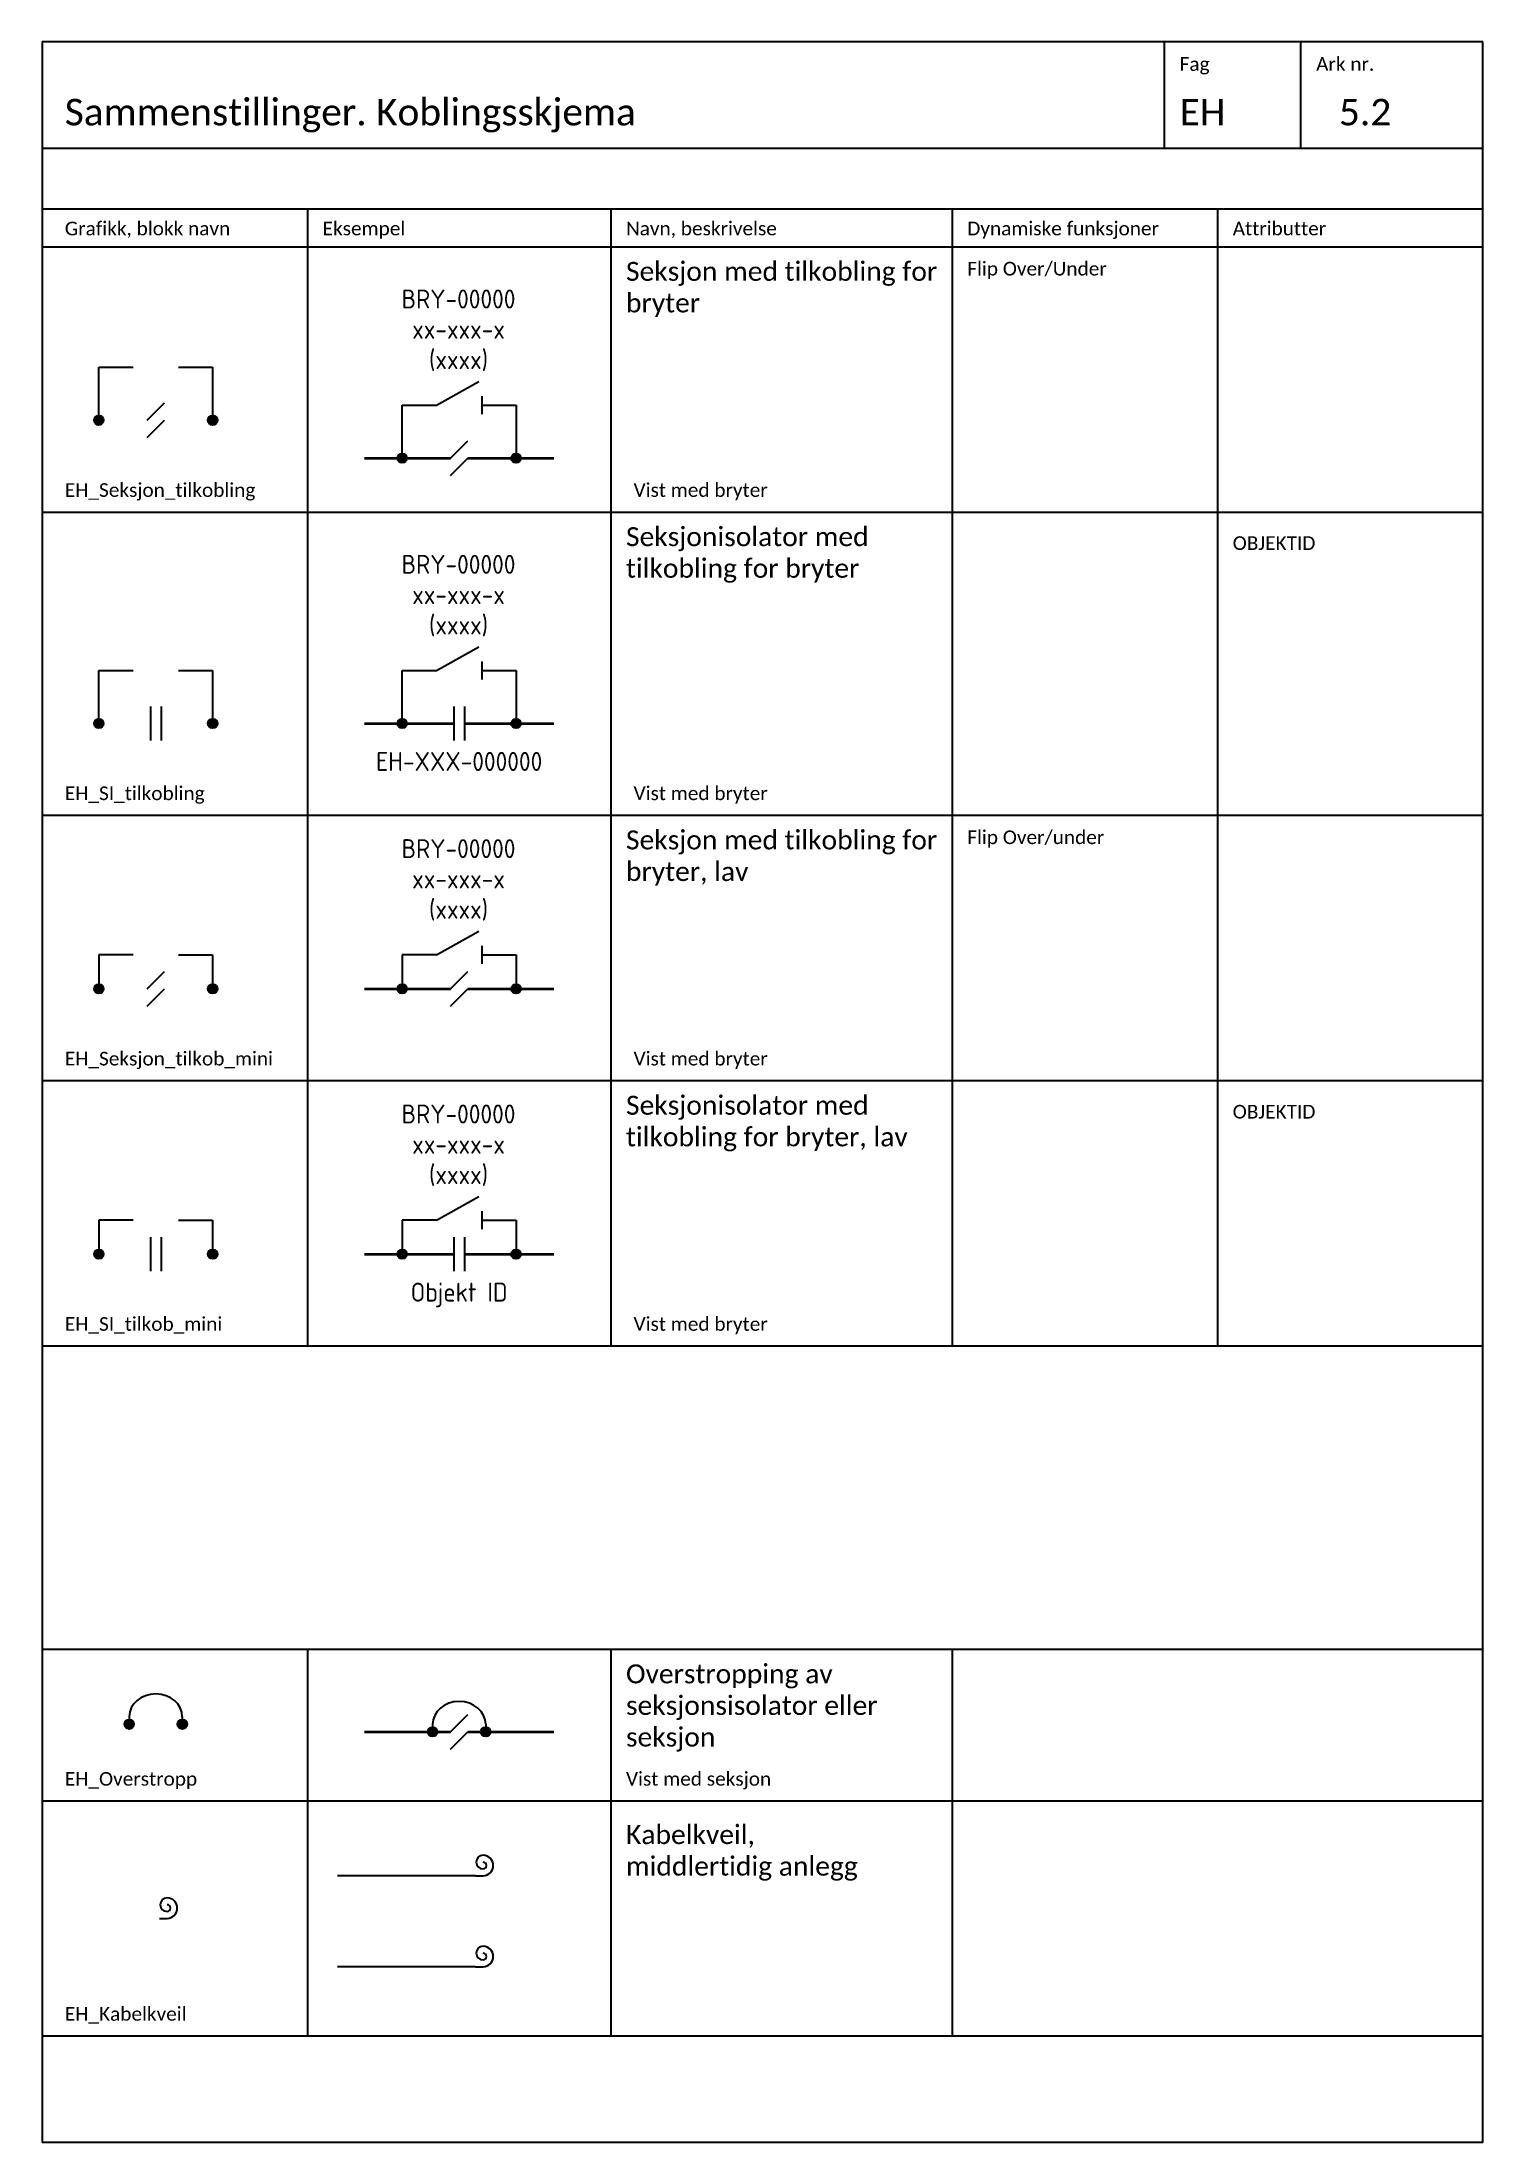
# Paper-space layout '5.2 Sammenstillinger. Koblingsskjema' of a CAD drawing. Header units: millimetres. Extents: x 0 to 190, y 0 to 277.
# The model-space entities are those that its viewports show. They can reach past a viewport. Long polylines and large blocks are cut down to what shows.
import ezdxf
from ezdxf.enums import TextEntityAlignment as Align

# ---------------------------------------------------------------- set-up
doc = ezdxf.new("R2010")
doc.units = ezdxf.units.MM
doc.layers.add('JBTEH_ATT_OBJEKTID', color=2, linetype='Continuous', lineweight=25)
doc.layers.add('JBTEH_KTL_Sort', color=7, linetype='Continuous', lineweight=35)
for name, color, linetype in [('JBTEH_ATT_Tekst', 2, 'Continuous'), ('JBTEH_Komponenter', 4, 'Continuous'), ('JBTEH_LED_Hoeyspenning_linje', 4, 'KABEL'), ('RAMME', 5, 'Continuous'), ('RAMME SYMBOLER', 4, 'Continuous'), ('RAMME TEKST', 7, 'Continuous')]:
    doc.layers.add(name, color=color, linetype=linetype)
doc.styles.add('Calibri', font='calibri.ttf')
doc.styles.add('ISO25', font='isocp.shx', dxfattribs={"width": 0.9, "height": 2.5})
doc.styles.get("Standard").update_dxf_attribs({"font": 'txt.shx'})
doc.linetypes.add('KABEL', pattern='A,0.3,-0.001,0.3,-0.001,0.3,-0.001,["x",Standard,S=0.25,R=0,X=0,Y=-0.08],-0.001', length=0.904)

# ---------------------------------------------------------------- blocks, each defined once
blk = doc.blocks.new('EH_Koblingspunkt')
h = blk.add_hatch(color=256)
h.dxf.hatch_style = 1
edge = h.paths.add_edge_path()
edge.add_arc((0, 0), 0.625, 0, 360)
blk.add_circle((0, 0), 0.625)
blk = doc.blocks.new('EH_Seksjon')
at = {"color": 7}
for p, q in [((0, 0), (2.29, 2.29)), ((0, -2.29), (2.29, 0))]:
    blk.add_line(p, q, dxfattribs=at)
blk = doc.blocks.new('*U74')
for p, q in [((-6.36, 0), (-6.36, 7)), ((-6.36, 7), (-1.86, 7)), ((4.14, 7), (8.64, 7)), ((8.64, 7), (8.64, 0))]:
    blk.add_line(p, q)
for name, p in [('EH_Koblingspunkt', (-6.36, 0)), ('EH_Seksjon', (0, 0)), ('EH_Koblingspunkt', (8.64, 0))]:
    blk.add_blockref(name, p)
blk = doc.blocks.new('*U76')
for p, q in [((-1.86, 4.5), (-6.36, 4.5)), ((-6.36, 4.5), (-6.36, 0)), ((4.14, 4.5), (8.64, 4.5)), ((8.64, 4.5), (8.64, 0))]:
    blk.add_line(p, q)
for name, p in [('EH_Koblingspunkt', (-6.36, 0)), ('EH_Seksjon', (0, 0)), ('EH_Koblingspunkt', (8.64, 0))]:
    blk.add_blockref(name, p)
blk = doc.blocks.new('*U184')
at = {"color": 5}
blk.add_line((0, 0), (5.6, 3.1), dxfattribs=at)
at = {"color": 7}
blk.add_line((6, 1.2), (6, -1.2), dxfattribs=at)
at = {"layer": 'JBTEH_ATT_OBJEKTID', "style": 'ISO25'}
blk.add_attdef('OBJEKTID', text='', height=2.5, dxfattribs=at).set_placement((2.92, 12.75), align=Align.CENTER)
at = {"layer": 'JBTEH_ATT_Tekst', "style": 'ISO25'}
for tag, p in [('NAVN/NR', (2.92, 8.75)), ('TILH_OBJEKT', (2.92, 4.75))]:
    blk.add_attdef(tag, text='', height=2.5, dxfattribs=at).set_placement(p, align=Align.CENTER)
blk = doc.blocks.new('EH_Seksjonsisolator')
at = {"color": 7}
for p, q in [((0, 2.25), (0, -2.25)), ((1.4, 2.25), (1.4, -2.25))]:
    blk.add_line(p, q, dxfattribs=at)
at = {"layer": 'JBTEH_ATT_OBJEKTID', "style": 'ISO25'}
blk.add_attdef('OBJEKTID', text='', height=2.5, dxfattribs=at).set_placement((0.7, -6.25), align=Align.CENTER)
blk = doc.blocks.new('EH_SI_tilkobling')
for p, q in [((-6.8, 0), (-6.8, 7)), ((-6.8, 7), (-2.3, 7)), ((3.7, 7), (8.2, 7)), ((8.2, 7), (8.2, 0))]:
    blk.add_line(p, q)
for p in [(-6.8, 0), (8.2, 0)]:
    blk.add_blockref('EH_Koblingspunkt', p)
at = {"layer": 'JBTEH_Komponenter'}
blk.add_blockref('EH_Seksjonsisolator', (0, 0), dxfattribs=at)
at = {"layer": 'JBTEH_ATT_OBJEKTID', "style": 'ISO25'}
blk.add_attdef('OBJEKTID', text='', height=2.5, dxfattribs=at).set_placement((0.7, -6.25), align=Align.CENTER)
blk = doc.blocks.new('EH_SI_tilkobl_mini')
for p, q in [((-2.3, 4.5), (-6.8, 4.5)), ((-6.8, 4.5), (-6.8, 0)), ((3.7, 4.5), (8.2, 4.5)), ((8.2, 4.5), (8.2, 0))]:
    blk.add_line(p, q)
for p in [(-6.8, 0), (8.2, 0)]:
    blk.add_blockref('EH_Koblingspunkt', p)
at = {"layer": 'JBTEH_Komponenter'}
blk.add_blockref('EH_Seksjonsisolator', (0, 0), dxfattribs=at)
at = {"layer": 'JBTEH_ATT_OBJEKTID', "style": 'ISO25'}
blk.add_attdef('OBJEKTID', text='', height=2.5, dxfattribs=at).set_placement((0.7, -6.25), align=Align.CENTER)
blk = doc.blocks.new('EH_Kabelkveil')
blk.add_line((0, 0), (0.984375, 0))
for centre, radius, start, end in [((0.984375, 1.8), 0.9, 90, 270), ((0.984375, 1.35), 1.35, 270, 90), ((0.984375, 1.35), 0.45, 270, 90)]:
    blk.add_arc(centre, radius, start, end)
blk = doc.blocks.new('EH_Overstropp')
for p, q in [((-3.5, 1), (-3.5, 0)), ((3.5, 1), (3.5, 0))]:
    blk.add_line(p, q)
blk.add_ellipse((0, 1), major_axis=(-3.5, 0), ratio=0.857143, start_param=3.141593, end_param=6.283185)
for p in [(-3.5, 0), (3.5, 0)]:
    blk.add_blockref('EH_Koblingspunkt', p)

msp = doc.modelspace()

# ---------------------------------------------------------------- linework, layer by layer
at = {"layer": 'JBTEH_KTL_Sort'}
for p, q in [((252.5, -1005.9), (263.86, -1005.9)), ((266.14, -1005.9), (277.5, -1005.9)), ((252.5, -1040.9), (264.3, -1040.9)), ((265.7, -1040.9), (277.5, -1040.9)), ((252.5, -1075.9), (263.86, -1075.9)), ((266.14, -1075.9), (277.5, -1075.9)), ((252.5, -1110.9), (264.3, -1110.9)), ((265.7, -1110.9), (277.5, -1110.9)), ((252.5, -1173.9), (263.86, -1173.9)), ((266.14, -1173.9), (277.5, -1173.9))]:
    msp.add_line(p, q, dxfattribs=at)
at = {"layer": 'JBTEH_LED_Hoeyspenning_linje', "ltscale": 5}
for p, q in [((267.17, -1192.88), (248.97, -1192.88)), ((267.17, -1204.88), (248.97, -1204.88))]:
    msp.add_line(p, q, dxfattribs=at)
at = {"layer": 'RAMME'}
msp.add_lwpolyline([(400, -951), (210, -951), (210, -1228), (400, -1228)], close=True, dxfattribs=at)
msp.add_lwpolyline([(210, -965), (400, -965)], dxfattribs=at)
at = {"layer": 'RAMME SYMBOLER'}
for p, q in [((358, -965), (358, -951)), ((376, -965), (376, -951)), ((210, -973), (400, -973)), ((245, -973), (245, -1123)), ((285, -973), (285, -1123)), ((330, -973), (330, -1123)), ((365, -973), (365, -1123)), ((210, -978), (400, -978)), ((210, -1013), (400, -1013)), ((210, -1053), (400, -1053)), ((210, -1088), (400, -1088)), ((210, -1123), (400, -1123)), ((210, -1163), (400, -1163)), ((245, -1163), (245, -1183)), ((285, -1163), (285, -1214)), ((330, -1163), (330, -1214)), ((210, -1183), (400, -1183)), ((245, -1183), (245, -1214)), ((210, -1214), (400, -1214))]:
    msp.add_line(p, q, dxfattribs=at)

# ---------------------------------------------------------------- block references
at = {"layer": 'JBTEH_Komponenter'}
for name, p, values in [('*U184', (262, -998.9), {'OBJEKTID': 'BRY-00000', 'NAVN/NR': 'xx-xxx-x', 'TILH_OBJEKT': '(xxxx)'}), ('*U184', (262, -1033.9), {'OBJEKTID': 'BRY-00000', 'NAVN/NR': 'xx-xxx-x', 'TILH_OBJEKT': '(xxxx)'}), ('EH_SI_tilkobling', (264.3, -1040.9), {'OBJEKTID': 'EH-XXX-000000'}), ('*U184', (262, -1071.4), {'OBJEKTID': 'BRY-00000', 'NAVN/NR': 'xx-xxx-x', 'TILH_OBJEKT': '(xxxx)'}), ('*U184', (262, -1106.4), {'OBJEKTID': 'BRY-00000', 'NAVN/NR': 'xx-xxx-x', 'TILH_OBJEKT': '(xxxx)'}), ('EH_SI_tilkobl_mini', (264.3, -1110.9), {'OBJEKTID': 'Objekt ID'})]:
    msp.add_blockref(name, p, dxfattribs=at).add_auto_attribs(values)
for name, p in [('*U74', (223.86, -1000.9)), ('*U74', (263.86, -1005.9)), ('EH_SI_tilkobling', (224.3, -1040.9)), ('*U76', (223.86, -1075.9)), ('*U76', (263.86, -1075.9)), ('EH_SI_tilkobl_mini', (224.3, -1110.9)), ('EH_Overstropp', (225, -1172.9)), ('EH_Overstropp', (265, -1173.9)), ('EH_Seksjon', (263.86, -1173.9)), ('EH_Kabelkveil', (267.17, -1192.88)), ('EH_Kabelkveil', (225.5, -1198.5)), ('EH_Kabelkveil', (267.17, -1204.88))]:
    msp.add_blockref(name, p, dxfattribs=at)

# ---------------------------------------------------------------- texts
at = {"layer": 'RAMME TEKST', "linetype": 'ByBlock', "style": 'Calibri'}
for s, height, p in [('Ark nr.', 1.8, (378, -954.8)), ('Fag', 1.8, (360, -954.8)), ('Sammenstillinger. Koblingsskjema', 3.5, (213, -962)), ('EH', 3.5, (360, -962)), ('5.2', 3.5, (381, -962)), ('Grafikk, blokk navn', 1.8, (213, -976.5)), ('Eksempel', 1.8, (247, -976.5)), ('Navn, beskrivelse', 1.8, (287, -976.5)), ('Dynamiske funksjoner', 1.8, (332, -976.5)), ('Attributter', 1.8, (367, -976.5)), ('EH_Seksjon_tilkobling', 1.8, (213, -1011)), ('Vist med bryter', 1.8, (288, -1011)), ('EH_SI_tilkobling', 1.8, (213, -1051)), ('Vist med bryter', 1.8, (288, -1051)), ('EH_Seksjon_tilkob_mini', 1.8, (213, -1086)), ('Vist med bryter', 1.8, (288, -1086)), ('EH_SI_tilkob_mini', 1.8, (213, -1121)), ('Vist med bryter', 1.8, (288, -1121)), ('EH_Overstropp', 1.8, (213, -1181)), ('Vist med seksjon', 1.8, (287, -1181)), ('EH_Kabelkveil', 1.8, (213, -1212))]:
    msp.add_text(s, height=height, dxfattribs=at).set_placement(p)
at = {"layer": 'RAMME TEKST', "style": 'Calibri'}
for p in [(367, -1018), (367, -1093)]:
    msp.add_text('OBJEKTID', height=1.8, dxfattribs=at).set_placement(p)
at = {"layer": 'RAMME TEKST', "char_height": 2.5, "attachment_point": 1, "style": 'Calibri'}
for s, insert, width in [('Seksjon med tilkobling for bryter', (287, -980), 44.7408), ('Seksjonisolator med tilkobling for bryter', (287, -1015), 44.7408), ('Seksjon med tilkobling for bryter, lav', (287, -1055), 43), ('Seksjonisolator med tilkobling for bryter, lav', (287, -1090), 43), ('Kabelkveil, \\Pmiddlertidig anlegg', (287, -1186.2), 43)]:
    msp.add_mtext(s, dxfattribs=dict(at, insert=insert, width=width))
at = {"layer": 'RAMME TEKST', "linetype": 'ByBlock', "char_height": 1.8, "attachment_point": 1, "style": 'Calibri'}
for s, insert in [('Flip Over/Under', (332, -980)), ('Flip Over/under', (332, -1055))]:
    msp.add_mtext_dynamic_manual_height_columns(s, width=23.6499, gutter_width=9, heights=[0], dxfattribs=dict(at, insert=insert))
at = {"layer": 'RAMME TEKST', "linetype": 'ByBlock', "insert": (287, -1165), "char_height": 2.5, "width": 43, "attachment_point": 1, "style": 'Calibri'}
msp.add_mtext('Overstropping av seksjonsisolator eller seksjon', dxfattribs=at)

psp = doc.layouts.new('5.2 Sammenstillinger. Koblingsskjema')

# ---------------------------------------------------------------- viewports
at = {"layer": 'RAMME'}
psp.add_viewport(center=(95, 138.5), size=(190, 277), view_center_point=(305, -1089.5), view_height=277, dxfattribs=at)

doc.saveas('drawing.dxf')
